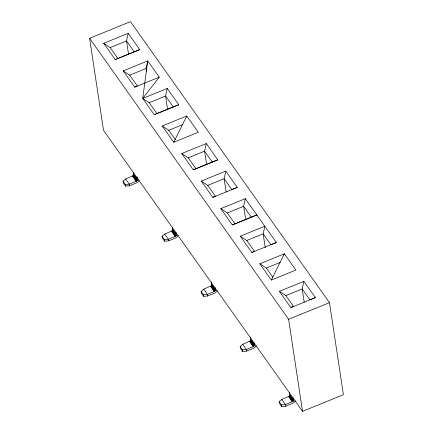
<?xml version="1.0" encoding="UTF-8"?>
<svg xmlns="http://www.w3.org/2000/svg" width="433" height="433" viewBox="0 0 433 433"><rect width="100%" height="100%" fill="white"/><g stroke="black" fill="none" stroke-linecap="round" stroke-linejoin="round"><path stroke-width="0.65" d="M178.769 104.721L156.903 113.57L149.217 102.718L142.722 98.432L167.241 88.446L178.769 104.721L154.245 114.702L142.722 98.432L147.723 60.891L123.205 70.871L134.728 87.147L159.252 77.161L147.723 60.891L146.051 68.506L146.549 71.824M139.139 180.323L137.959 181.941L136.655 182.856L129.554 185.773L125.57 186.093L123.313 182.91L123.069 181.286L125.624 178.943L132.963 175.809L133.694 174.499L133.364 172.204M123.069 181.286L125.326 184.474L129.31 184.155L136.655 181.016L137.38 179.706L136.969 176.837M178.174 235.438L176.994 237.051L175.69 237.971L168.589 240.889L164.605 241.208L162.348 238.026L162.104 236.402L164.659 234.058L171.998 230.919L172.729 229.614L172.399 227.32M162.104 236.402L164.361 239.584L168.345 239.265L175.69 236.131L176.415 234.821L176.085 232.526M217.214 290.554L216.029 292.167L214.725 293.087L207.629 296.004L203.64 296.324L201.383 293.141L201.139 291.517L203.694 289.174L211.239 285.84L211.764 284.73L211.353 281.861M201.139 291.517L203.396 294.7L207.38 294.38L214.725 291.241L215.45 289.937L215.12 287.642M256.249 345.669L255.064 347.282L253.76 348.202L246.664 351.12L242.675 351.439L240.423 348.251L240.174 346.633L242.729 344.289L250.274 340.955L250.799 339.845L250.388 336.971M240.174 346.633L242.431 349.815L246.415 349.496L253.76 346.357L254.485 345.052L254.155 342.757M295.284 400.779L294.099 402.398L292.795 403.318L285.699 406.235L281.71 406.555L279.458 403.367L279.209 401.748L281.764 399.405L289.103 396.265L289.834 394.956L289.504 392.661M279.209 401.748L281.466 404.931L285.45 404.611L292.795 401.472L293.52 400.168L293.19 397.873M128.206 33.33L139.735 49.606L115.21 59.586L103.687 43.316L128.206 33.33L126.528 40.951L128.536 54.212M167.241 88.446L165.568 96.066L167.571 109.327M186.482 117.273L186.758 116.006L162.24 125.987L173.763 142.262L198.287 132.276L186.758 116.006L173.763 142.262M206.276 143.561L217.804 159.837L193.28 169.817L181.757 153.542L206.276 143.561L204.603 151.177L206.606 164.443M225.793 171.116L237.322 187.392L212.798 197.378L201.275 181.102L225.793 171.116L224.121 178.737L226.123 191.998M232.315 224.933L256.839 214.952L232.315 224.933L220.792 208.657L245.311 198.677L243.638 206.292L245.641 219.553M284.07 255.059L284.346 253.792L259.827 263.773L271.35 280.048L295.874 270.068L284.346 253.792L271.35 280.048M303.863 281.347L315.392 297.623L290.873 307.603L279.345 291.333L303.863 281.347L302.191 288.968L304.193 302.229M142.722 98.432L159.252 77.161M115.21 59.586L139.735 49.606M134.728 87.147L137.385 86.01L129.7 75.163L123.205 70.871M154.245 114.702L156.903 113.57M193.28 169.817L217.804 159.837M212.798 197.378L215.455 196.241L207.77 185.394L201.275 181.102M240.31 236.218L251.833 252.488L254.49 251.356L246.805 240.504L240.31 236.218L264.828 226.232L263.156 233.852L265.261 247.773M290.873 307.603L293.525 306.472L285.845 295.62L279.345 291.333M89.593 38.288L130.463 21.65L329.481 302.651L343.407 394.712L302.537 411.35L103.519 130.349L89.593 38.288L288.616 319.289L302.537 411.35M103.687 43.316L110.182 47.603L126.528 40.951L134.214 51.798M129.7 75.163L146.051 68.506L146.819 69.594M149.217 102.718L165.568 96.066L173.249 106.913M162.24 125.987L168.735 130.279L182.661 124.607M181.757 153.542L188.252 157.834L204.603 151.177L212.284 162.029M207.77 185.394L224.121 178.737L231.801 189.584L237.322 187.392M220.792 208.657L227.287 212.949L243.638 206.292L251.319 217.144M246.805 240.504L263.156 233.852L270.836 244.699L276.357 242.507L245.311 198.677M251.833 252.488L276.357 242.507M259.827 263.773L266.322 268.065L280.248 262.393M285.845 295.62L302.191 288.968L309.876 299.815L315.392 297.623M288.616 319.289L329.481 302.651M110.182 47.603L117.868 58.455M168.735 130.279L175.268 139.496M188.252 157.834L195.938 168.686M227.287 212.949L234.973 223.796M266.322 268.065L272.855 277.288M133.694 174.499L137.38 179.706M172.729 229.614L176.415 234.821M211.764 284.73L215.45 289.937M250.799 339.845L254.485 345.052M289.834 394.956L293.52 400.168M133.662 174.721L137.353 179.928M172.697 229.836L176.388 235.043M211.732 284.952L215.423 290.159M250.767 340.067L254.458 345.274M289.801 395.177L293.493 400.39M133.591 174.948L137.283 180.155M172.626 230.064L176.318 235.271M211.661 285.179L215.353 290.386M250.696 340.295L254.388 345.502M289.737 395.41L293.422 400.617M133.483 175.176L137.174 180.382M172.518 230.291L176.209 235.498M211.553 285.407L215.244 290.613M250.593 340.522L254.279 345.729M289.628 395.638L293.314 400.844M133.342 175.397L137.028 180.61M172.377 230.513L176.063 235.72M211.412 285.628L215.098 290.835M250.447 340.744L254.139 345.951M289.482 395.859L293.173 401.066M133.169 175.609L136.855 180.821M172.204 230.724L175.89 235.931M211.239 285.84L214.925 291.046M250.274 340.955L253.96 346.162M289.309 396.071L292.995 401.277M132.963 175.809L136.655 181.016M171.998 230.919L175.69 236.131M211.033 286.034L214.725 291.241M250.068 341.15L253.76 346.357M289.103 396.265L292.795 401.472M132.736 175.982L136.427 181.189M171.777 231.098L175.462 236.304M210.811 286.208L214.497 291.42M249.846 341.323L253.532 346.535M288.881 396.439L292.567 401.645M132.498 176.128L136.184 181.335M171.533 231.244L175.219 236.45M210.568 286.359L214.254 291.566M249.603 341.475L253.289 346.681M288.638 396.59L292.329 401.797M125.624 178.943L129.31 184.155L129.554 185.773M164.659 234.058L168.345 239.265L168.589 240.889M203.694 289.174L207.38 294.38L207.629 296.004M242.729 344.289L246.415 349.496L246.664 351.12M281.764 399.405L285.45 404.611L285.699 406.235M281.466 404.931L281.71 406.555M242.431 349.815L242.675 351.439M203.396 294.7L203.64 296.324M164.361 239.584L164.605 241.208M125.326 184.474L125.57 186.093"/></g></svg>
